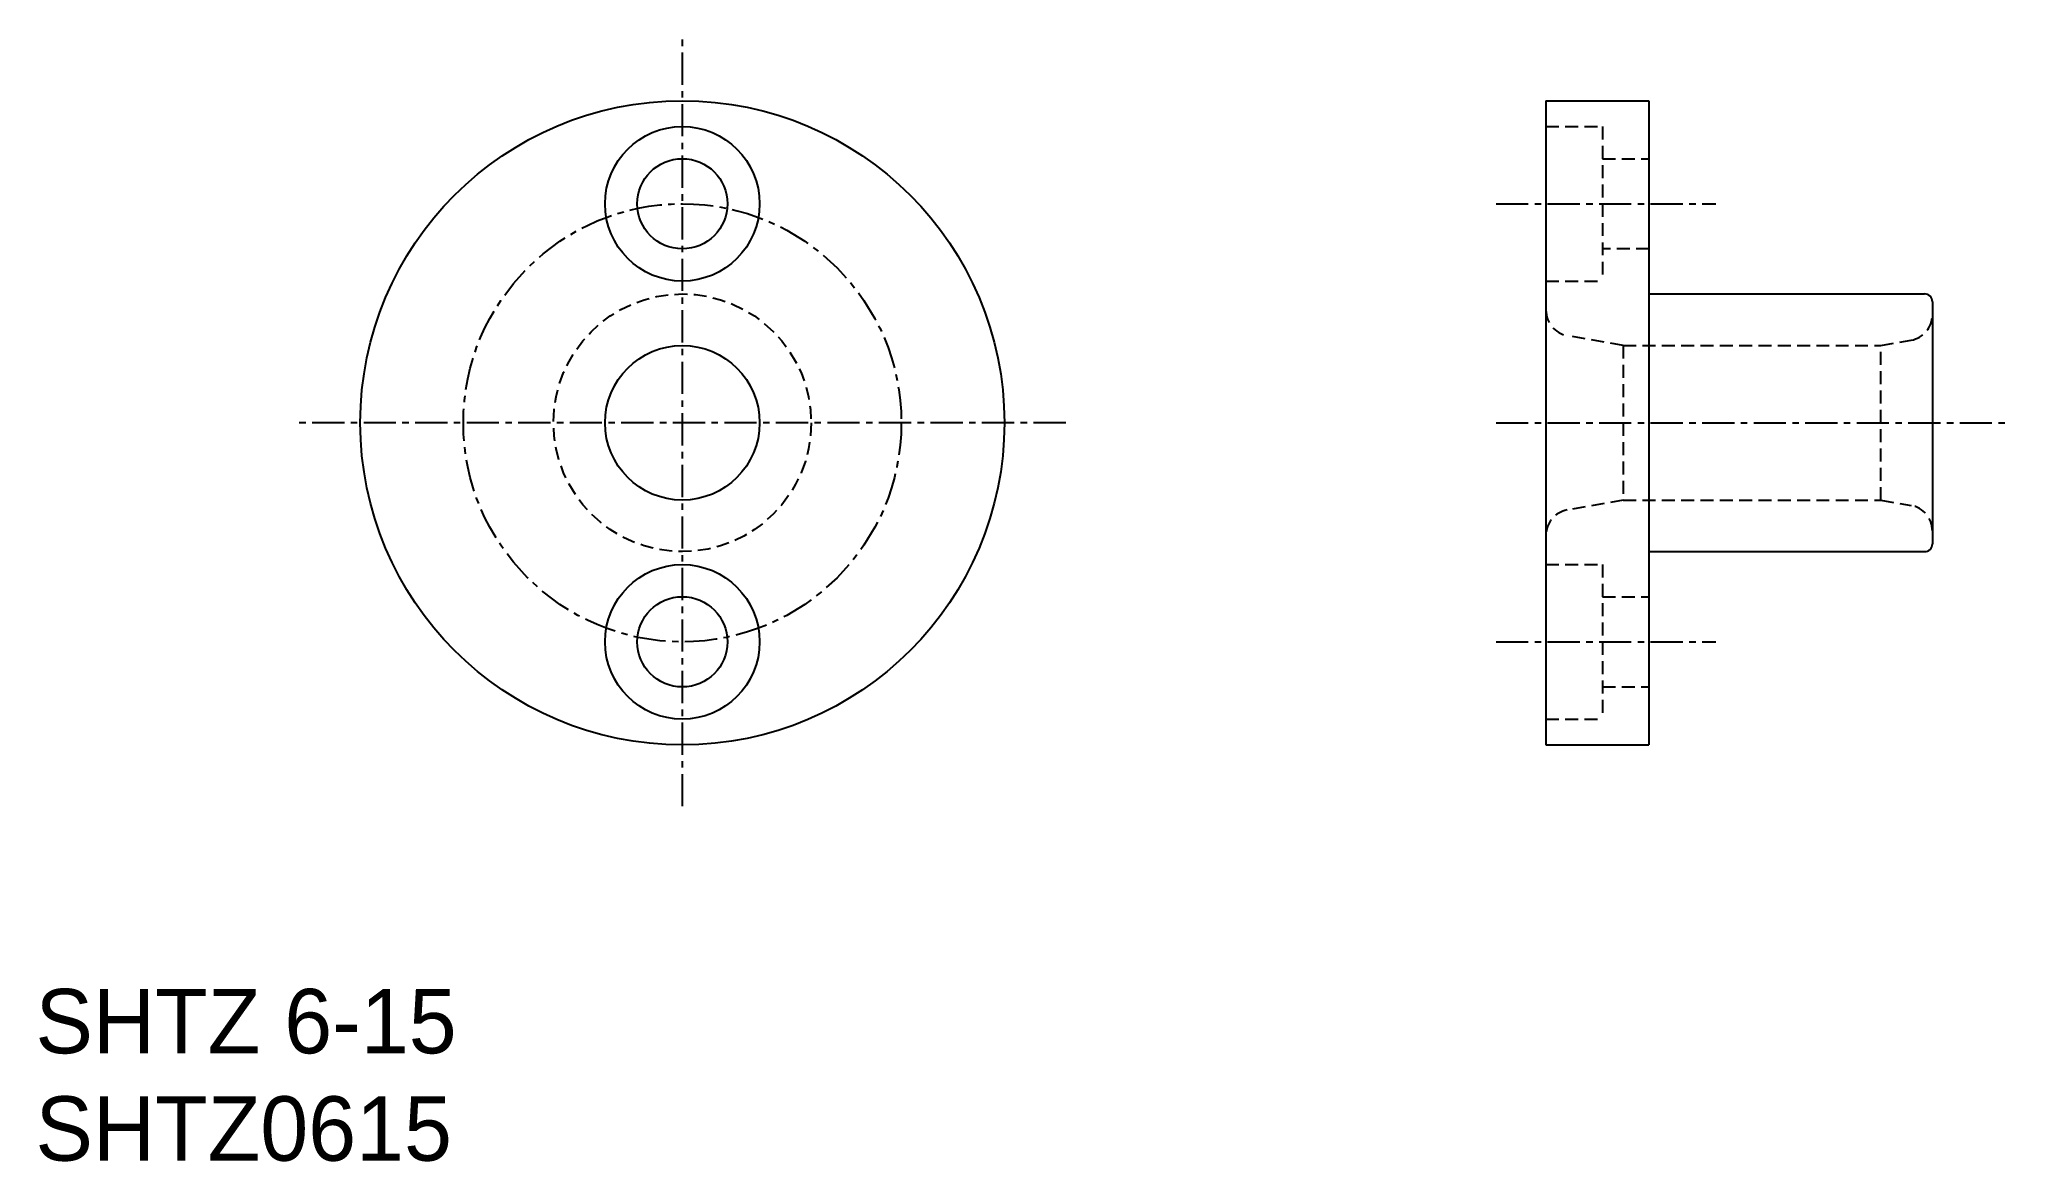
# Model space of a CAD drawing. Extents: x 27 to 103.4, y 47.4 to 90.9.
import ezdxf

# ---------------------------------------------------------------- set-up
doc = ezdxf.new("R2010")
doc.units = 0
doc.linetypes.add('CENTER', pattern=[2, 1.25, -0.25, 0.25, -0.25])
doc.linetypes.add('DASHED', pattern=[0.75, 0.5, -0.25])
doc.layers.get('0').update_dxf_attribs({"linetype": 'CONTINUOUS'})
doc.layers.add('CENTER', color=1, linetype='CENTER')

msp = doc.modelspace()

# ---------------------------------------------------------------- linework, layer by layer
at = {"color": 7, "linetype": 'CONTINUOUS'}
for p, q in [((85.476, 88.535), (85.476, 63.535)), ((85.476, 88.535), (87.676, 88.535)), ((87.676, 88.535), (89.476, 88.535)), ((89.476, 88.535), (89.476, 81.035)), ((89.476, 81.035), (89.476, 71.035)), ((89.476, 81.035), (100.176, 81.035)), ((100.476, 80.735), (100.476, 71.335)), ((89.476, 71.035), (89.476, 63.535)), ((89.476, 71.035), (100.176, 71.035)), ((85.476, 63.535), (87.676, 63.535)), ((87.676, 63.535), (89.476, 63.535))]:
    msp.add_line(p, q, dxfattribs=at)
at = {"color": 3, "linetype": 'DASHED'}
for p, q in [((85.476, 87.535), (87.676, 87.535)), ((87.676, 87.535), (87.676, 81.535)), ((87.676, 86.285), (89.476, 86.285)), ((89.476, 82.785), (87.676, 82.785)), ((85.476, 81.535), (87.676, 81.535)), ((88.476, 79.035), (86.302, 79.418)), ((88.476, 79.035), (98.476, 79.035)), ((88.476, 79.035), (88.476, 73.035)), ((98.476, 79.035), (99.65, 79.242)), ((98.476, 73.035), (98.476, 79.035)), ((88.476, 73.035), (86.302, 72.651)), ((88.476, 73.035), (98.476, 73.035)), ((98.476, 73.035), (99.65, 72.828)), ((85.476, 70.535), (87.676, 70.535)), ((87.676, 70.535), (87.676, 64.535)), ((87.676, 69.285), (89.476, 69.285)), ((87.676, 65.785), (89.476, 65.785)), ((85.476, 64.535), (87.676, 64.535))]:
    msp.add_line(p, q, dxfattribs=at)
at = {"color": 7, "linetype": 'CONTINUOUS'}
for centre, radius in [((51.955, 76.035), 12.5), ((51.955, 84.535), 3), ((51.955, 84.535), 1.75), ((51.955, 76.035), 3), ((51.955, 67.535), 3), ((51.955, 67.535), 1.75)]:
    msp.add_circle(centre, radius, dxfattribs=at)
at = {"color": 3, "linetype": 'DASHED'}
msp.add_circle((51.955, 76.035), 5, dxfattribs=at)
at = {"color": 7, "linetype": 'CONTINUOUS'}
for centre, start, end in [((100.176, 80.735), 0, 90), ((100.176, 71.335), 270, 0)]:
    msp.add_arc(centre, 0.3, start, end, dxfattribs=at)
at = {"color": 3, "linetype": 'DASHED'}
for centre, start, end in [((86.476, 80.403), 180, 260), ((99.476, 80.226), 280, 0), ((86.476, 71.667), 100, 180), ((99.476, 71.843), 360, 80)]:
    msp.add_arc(centre, 1, start, end, dxfattribs=at)
at = {"layer": 'CENTER', "color": 1, "linetype": 'CENTER'}
for p, q in [((51.955, 61.154), (51.955, 90.915)), ((83.54, 84.535), (92.075, 84.535)), ((66.836, 76.035), (37.075, 76.035)), ((83.54, 76.035), (103.397, 76.035)), ((83.54, 67.535), (92.075, 67.535))]:
    msp.add_line(p, q, dxfattribs=at)
msp.add_circle((51.955, 76.035), 8.5, dxfattribs=at)

# ---------------------------------------------------------------- texts
at = {"color": 7, "linetype": 'CONTINUOUS'}
for s, p in [('SHTZ 6-15', (26.846, 51.566)), ('SHTZ0615', (26.846, 47.399))]:
    msp.add_text(s, height=2.5, dxfattribs=at).set_placement(p)

doc.saveas('drawing.dxf')
